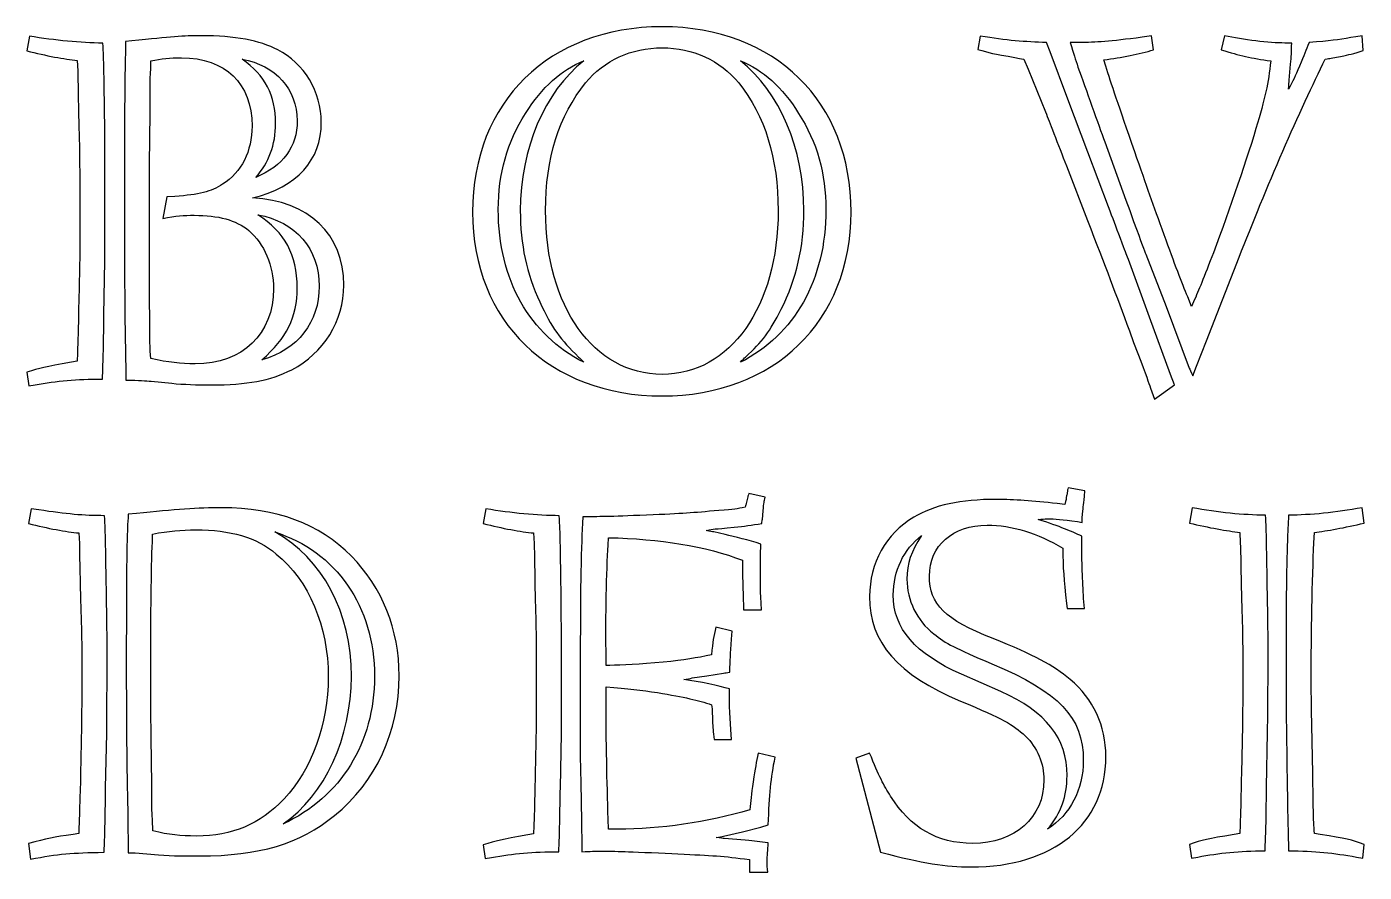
# Model space of a CAD drawing. Extents: x 2 to 170, y 576 to 776.
# Drawn here: x 145.18 to 154.83, y 580.58 to 586.68 of the extents above; entities that cross this region are included whole.
import ezdxf

# ---------------------------------------------------------------- set-up
doc = ezdxf.new("R2010")
doc.units = 0
doc.layers.get('0').update_dxf_attribs({"linetype": 'CONTINUOUS'})

msp = doc.modelspace()

# ---------------------------------------------------------------- linework, layer by layer
at = {"color": 7}
for points in [[(145.196524, 586.607191), (145.177582, 586.501114)], [(145.935273, 586.573095), (145.889811, 586.569307), (145.889811, 586.51248)], [(152.057413, 586.607191), (152.03847, 586.51248)], [(152.981796, 585.375943), (152.834046, 585.769943), (152.690085, 586.152577), (152.561277, 586.493537), (152.534758, 586.56173)], [(153.307603, 586.508691), (153.292449, 586.61098), (153.224257, 586.599614)], [(153.819044, 586.61098), (153.796313, 586.508691)], [(154.482023, 586.565518), (154.428985, 586.56173)], [(154.777523, 586.489749), (154.819196, 586.504903), (154.811619, 586.61098), (154.766157, 586.603403)], [(145.541274, 586.432922), (145.545062, 586.357153)], [(146.071657, 586.36473), (146.071657, 586.429134)], [(152.371854, 586.440499), (152.402162, 586.368518), (152.527181, 586.061654)], [(152.962853, 586.391249), (152.947699, 586.436711)], [(154.285024, 586.288961), (154.296389, 586.406403)], [(146.06408, 585.686597), (146.067869, 586.050288)], [(152.955276, 585.845712), (153.106815, 585.425193), (153.137122, 585.349424), (153.163641, 585.269867)], [(145.882234, 585.743424), (145.882234, 585.349424), (145.882234, 584.981944), (145.886023, 584.587945), (145.8936, 584.186369), (145.8936, 584.125754)], [(152.678719, 585.671443), (152.830257, 585.277444)], [(146.06408, 585.012252), (146.06408, 585.345636), (146.06408, 585.463078)], [(146.245926, 585.451713), (146.189099, 585.447924), (146.158792, 585.292597)], [(145.560216, 585.038771), (145.552639, 584.694022)], [(145.734485, 584.595522), (145.742062, 584.985733)], [(153.31518, 583.989369), (153.459141, 584.091657), (153.428833, 584.167427), (153.277295, 584.580368), (153.125757, 584.997098)], [(153.250776, 585.034983), (153.398526, 584.656137), (153.565218, 584.212888)], [(153.591737, 584.156061), (153.618256, 584.228042), (153.690236, 584.409888), (153.766006, 584.606887), (153.925121, 585.012252)], [(153.580371, 584.656137), (153.553852, 584.728118)], [(153.133334, 584.481868), (153.163641, 584.398522), (153.193949, 584.318965)], [(146.071657, 584.28108), (146.067869, 584.334119)], [(145.541274, 584.262138), (145.499601, 584.254561)], [(145.177582, 584.18258), (145.192736, 584.084081), (145.238197, 584.091657)], [(146.075446, 584.118177), (146.223195, 584.103023)], [(153.284872, 584.068927), (153.31518, 583.989369)], [(152.808286, 583.288506), (152.812075, 583.32639), (152.690844, 583.349121)], [(150.379887, 583.284717), (150.368522, 583.235467)], [(150.504906, 583.280929), (150.387464, 583.307448)], [(152.687056, 583.333967), (152.683267, 583.303659)], [(145.265474, 583.190006), (145.208647, 583.197583), (145.189705, 583.091506)], [(145.970127, 583.163487), (145.909511, 583.159698)], [(148.489449, 583.197583), (148.470506, 583.091506)], [(150.485964, 583.121814), (150.489752, 583.182429)], [(152.668113, 583.22789), (152.611286, 583.235467)], [(153.58492, 583.20516), (153.565977, 583.095294)], [(154.827533, 583.095294), (154.812379, 583.20516)], [(152.759036, 583.10666), (152.793132, 583.099083), (152.793132, 583.133179)], [(145.553397, 583.023314), (145.557185, 582.947545)], [(146.08378, 582.95891), (146.08378, 583.015737)], [(148.834198, 583.023314), (148.837986, 582.947545)], [(149.372158, 582.936179), (149.375947, 582.989218)], [(150.216984, 583.011948), (150.133638, 583.030891)], [(152.789344, 582.943756), (152.789344, 583.000583)], [(153.929669, 583.027102), (153.933457, 582.951333)], [(154.463841, 582.951333), (154.467629, 583.027102)], [(145.898146, 582.712661), (145.898146, 582.337604)], [(152.679479, 582.515661), (152.683267, 582.477776), (152.808286, 582.477776), (152.804498, 582.527026)], [(150.34958, 582.4702), (150.478387, 582.4702)], [(150.262445, 582.258046), (150.266234, 582.314873), (150.148791, 582.345181)], [(149.357005, 582.068623), (149.357005, 582.178489)], [(149.17137, 582.049681), (149.17137, 581.553394)], [(149.978311, 581.9777), (150.084388, 581.992854), (150.205618, 582.011797)], [(152.205922, 581.879201), (151.921788, 582.00422)], [(149.357005, 581.837528), (149.357005, 581.913297)], [(150.247291, 581.85647), (150.247291, 581.898143)], [(150.118484, 581.784489), (150.122272, 581.754182), (150.126061, 581.667047)], [(145.572339, 581.629163), (145.564762, 581.284413)], [(148.85314, 581.629163), (148.845563, 581.284413)], [(153.948611, 581.63674), (153.941034, 581.288202)], [(154.456264, 581.288202), (154.448687, 581.63674)], [(145.746608, 581.185914), (145.754185, 581.576124)], [(145.898146, 581.579913), (145.901934, 581.189702)], [(146.079992, 581.212433), (146.076203, 581.545817)], [(149.027409, 581.185914), (149.034986, 581.576124)], [(150.137426, 581.534451), (150.262445, 581.534451)], [(154.12288, 581.189702), (154.130457, 581.583701)], [(154.266841, 581.583701), (154.27063, 581.189702)], [(150.576887, 581.405644), (150.455656, 581.435952)], [(151.258808, 581.435952), (151.160309, 581.398067), (151.338366, 580.719934)], [(149.175159, 581.22001), (149.178947, 580.943452)], [(149.375947, 580.886626), (149.372158, 580.958606)], [(145.553397, 580.856318), (145.511724, 580.848741)], [(148.834198, 580.85253), (148.792525, 580.844953)], [(150.205618, 580.837376), (150.342003, 580.867683), (150.474599, 580.901779), (150.527637, 580.916933)], [(153.929669, 580.856318), (153.887996, 580.848741)], [(154.509302, 580.848741), (154.467629, 580.856318)], [(145.189705, 580.784337), (145.204859, 580.670684)], [(145.909511, 580.788126), (145.909511, 580.716145)], [(148.470506, 580.772972), (148.48566, 580.674472), (148.531122, 580.682049)], [(150.360945, 580.807068), (150.209407, 580.818433)], [(153.565977, 580.776761), (153.581131, 580.678261), (153.626593, 580.685838)], [(154.770706, 580.685838), (154.816167, 580.678261), (154.827533, 580.776761)], [(145.958761, 580.716145), (146.129242, 580.700991)]]:
    msp.add_lwpolyline(points, dxfattribs=at)
for points in [[(149.761611, 586.675383), (148.947094, 586.675383), (148.393979, 586.133634), (148.393979, 585.338059)], [(151.125455, 585.338059), (151.125455, 586.133634), (150.576127, 586.675383), (149.761611, 586.675383)], [(145.726908, 586.557941), (145.564004, 586.557941), (145.385947, 586.576883), (145.196524, 586.607191)], [(145.738273, 586.11848), (145.734485, 586.323057), (145.734485, 586.425345), (145.726908, 586.557941)], [(146.439137, 586.61098), (146.302753, 586.61098), (146.223195, 586.603403), (145.935273, 586.573095)], [(146.988463, 586.508691), (146.859656, 586.576883), (146.67781, 586.61098), (146.439137, 586.61098)], [(152.534758, 586.56173), (152.383222, 586.565518), (152.243047, 586.576883), (152.057413, 586.607191)], [(152.705238, 586.56173), (152.731758, 586.478384), (152.743123, 586.444288), (152.762065, 586.383672)], [(152.765854, 586.56173), (152.7507, 586.56173), (152.731758, 586.56173), (152.705238, 586.56173)], [(153.224257, 586.599614), (152.985586, 586.569307), (152.89845, 586.56173), (152.765854, 586.56173)], [(154.254716, 586.557941), (154.144853, 586.557941), (153.95164, 586.580672), (153.819044, 586.61098)], [(154.303966, 586.557941), (154.281235, 586.557941), (154.266082, 586.557941), (154.254716, 586.557941)], [(154.296389, 586.406403), (154.300178, 586.459441), (154.303966, 586.493537), (154.303966, 586.557941)], [(154.428985, 586.56173), (154.406254, 586.501114), (154.394889, 586.474595), (154.360793, 586.391249)], [(154.766157, 586.603403), (154.663871, 586.58446), (154.614619, 586.576883), (154.482023, 586.565518)], [(145.177582, 586.501114), (145.317755, 586.467018), (145.450351, 586.440499), (145.541274, 586.432922)], [(145.889811, 586.51248), (145.886023, 586.341999), (145.882234, 586.107115), (145.882234, 585.743424)], [(146.071657, 586.429134), (146.151215, 586.444288), (146.208041, 586.451864), (146.295176, 586.451864)], [(146.295176, 586.451864), (146.609618, 586.451864), (146.802829, 586.26623), (146.802829, 585.959365)], [(146.973309, 585.978308), (146.973309, 586.179096), (146.89754, 586.326845), (146.730848, 586.440499)], [(146.730848, 586.440499), (146.973309, 586.398826), (147.128636, 586.224557), (147.128636, 585.99725)], [(147.302905, 585.985885), (147.302905, 586.205615), (147.177886, 586.41398), (146.988463, 586.508691)], [(149.197132, 586.429134), (148.912998, 586.205615), (148.738729, 585.796462), (148.738729, 585.349424)], [(148.776613, 586.050288), (148.894055, 586.239711), (149.034228, 586.36473), (149.197132, 586.429134)], [(149.208497, 586.270019), (149.344881, 586.432922), (149.538093, 586.523845), (149.761611, 586.523845)], [(149.761611, 586.523845), (149.98513, 586.523845), (150.178341, 586.432922), (150.314726, 586.270019)], [(150.326091, 586.429134), (150.488995, 586.36473), (150.629167, 586.239711), (150.74661, 586.050288)], [(150.784494, 585.349424), (150.784494, 585.796462), (150.610225, 586.205615), (150.326091, 586.429134)], [(152.03847, 586.51248), (152.129393, 586.485961), (152.136972, 586.482172), (152.318816, 586.451864)], [(152.318816, 586.451864), (152.330181, 586.448076), (152.349124, 586.444288), (152.371854, 586.440499)], [(152.947699, 586.436711), (153.076507, 586.451864), (153.205316, 586.478384), (153.307603, 586.508691)], [(153.796313, 586.508691), (153.928909, 586.467018), (154.012257, 586.448076), (154.152428, 586.429134)], [(153.925121, 585.012252), (154.114543, 585.500962), (154.368372, 586.088173), (154.546427, 586.440499)], [(154.152428, 586.429134), (154.137274, 586.26623), (154.110755, 586.160153), (154.046351, 585.940423)], [(154.546427, 586.440499), (154.565369, 586.444288), (154.576735, 586.448076), (154.5881, 586.448076)], [(154.5881, 586.448076), (154.705542, 586.470807), (154.701756, 586.470807), (154.777523, 586.489749)], [(145.545062, 586.357153), (145.54885, 586.285172), (145.54885, 586.145), (145.552639, 585.982096)], [(146.067869, 586.175307), (146.067869, 586.277596), (146.067869, 586.319269), (146.071657, 586.36473)], [(152.762065, 586.383672), (152.818892, 586.228346), (152.909817, 585.966942), (152.955276, 585.845712)], [(153.171218, 585.773731), (153.057567, 586.103327), (153.000738, 586.270019), (152.962853, 586.391249)], [(154.360793, 586.391249), (154.326699, 586.311692), (154.315331, 586.288961), (154.281235, 586.224557)], [(148.920575, 585.349424), (148.920575, 585.724481), (149.019074, 586.035134), (149.208497, 586.270019)], [(150.314726, 586.270019), (150.504148, 586.035134), (150.59886, 585.724481), (150.59886, 585.349424)], [(154.281235, 586.224557), (154.285024, 586.258653), (154.285024, 586.277596), (154.285024, 586.288961)], [(146.067869, 586.050288), (146.067869, 586.091961), (146.067869, 586.137423), (146.067869, 586.175307)], [(145.742062, 585.538847), (145.742062, 585.72827), (145.742062, 585.872231), (145.738273, 586.11848)], [(148.579614, 585.357001), (148.579614, 585.614616), (148.644017, 585.845712), (148.776613, 586.050288)], [(150.74661, 586.050288), (150.879205, 585.845712), (150.943609, 585.614616), (150.943609, 585.357001)], [(152.527181, 586.061654), (152.546123, 586.012404), (152.557491, 585.982096), (152.587796, 585.906327)], [(145.552639, 585.982096), (145.560216, 585.766154), (145.560216, 585.576732), (145.560216, 585.379732)], [(146.802829, 585.959365), (146.802829, 585.77752), (146.72706, 585.625981), (146.590675, 585.538847)], [(146.806617, 585.440347), (147.128636, 585.519905), (147.302905, 585.713116), (147.302905, 585.985885)], [(147.128636, 585.99725), (147.128636, 585.807827), (147.026348, 585.671443), (146.829348, 585.588097)], [(146.829348, 585.588097), (146.924059, 585.694174), (146.973309, 585.822981), (146.973309, 585.978308)], [(152.587796, 585.906327), (152.618104, 585.826769), (152.648413, 585.751), (152.678719, 585.671443)], [(154.046351, 585.940423), (153.963007, 585.667654), (153.834198, 585.296386), (153.716756, 584.985733)], [(153.383372, 585.175155), (153.303816, 585.394886), (153.262141, 585.516116), (153.171218, 585.773731)], [(146.06408, 585.463078), (146.06408, 585.550212), (146.06408, 585.625981), (146.06408, 585.686597)], [(145.742062, 584.985733), (145.742062, 585.106963), (145.742062, 585.33427), (145.742062, 585.538847)], [(146.590675, 585.538847), (146.507329, 585.485809), (146.420195, 585.463078), (146.245926, 585.451713)], [(145.560216, 585.379732), (145.560216, 585.243348), (145.560216, 585.129694), (145.560216, 585.038771)], [(147.465808, 584.811464), (147.465808, 585.178944), (147.208193, 585.421405), (146.806617, 585.440347)], [(153.06893, 585.148636), (153.034836, 585.235771), (153.015892, 585.288809), (152.981796, 585.375943)], [(146.158792, 585.292597), (146.253503, 585.31154), (146.31033, 585.315328), (146.386099, 585.315328)], [(146.386099, 585.315328), (146.560368, 585.315328), (146.685387, 585.281232), (146.780098, 585.205463)], [(147.128636, 584.792522), (147.128636, 585.031194), (147.041501, 585.190309), (146.844502, 585.319117)], [(146.844502, 585.319117), (147.11727, 585.269867), (147.287751, 585.072867), (147.287751, 584.803887)], [(148.393979, 585.338059), (148.393979, 584.55006), (148.950882, 584.0121), (149.761611, 584.0121)], [(149.197132, 584.254561), (148.806921, 584.451561), (148.579614, 584.849348), (148.579614, 585.357001)], [(148.738729, 585.349424), (148.738729, 585.106963), (148.78419, 584.891021), (148.878902, 584.690233)], [(149.761611, 584.167427), (149.269112, 584.167427), (148.920575, 584.656137), (148.920575, 585.349424)], [(150.59886, 585.349424), (150.59886, 584.656137), (150.25411, 584.167427), (149.761611, 584.167427)], [(149.761611, 584.0121), (150.56855, 584.0121), (151.125455, 584.55006), (151.125455, 585.338059)], [(150.943609, 585.357001), (150.943609, 584.849348), (150.716302, 584.451561), (150.326091, 584.254561)], [(150.621591, 584.637195), (150.731456, 584.856925), (150.784494, 585.088021), (150.784494, 585.349424)], [(152.830257, 585.277444), (152.962853, 584.94406), (153.034836, 584.743272), (153.133334, 584.481868)], [(153.163641, 585.269867), (153.220468, 585.11454), (153.243199, 585.057713), (153.250776, 585.034983)], [(146.780098, 585.205463), (146.889963, 585.110752), (146.958155, 584.951637), (146.958155, 584.784945)], [(153.553852, 584.728118), (153.512181, 584.822829), (153.459141, 584.96679), (153.383372, 585.175155)], [(153.125757, 584.997098), (153.106815, 585.042559), (153.106815, 585.046348), (153.06893, 585.148636)], [(146.067869, 584.334119), (146.06408, 584.512176), (146.06408, 584.675079), (146.06408, 585.012252)], [(153.716756, 584.985733), (153.648565, 584.811464), (153.625833, 584.754637), (153.580371, 584.656137)], [(147.287751, 584.803887), (147.287751, 584.546272), (147.132424, 584.341695), (146.874809, 584.273503)], [(146.874809, 584.273503), (147.052867, 584.42883), (147.128636, 584.57658), (147.128636, 584.792522)], [(147.090751, 584.201523), (147.318059, 584.318965), (147.465808, 584.553849), (147.465808, 584.811464)], [(145.552639, 584.694022), (145.54885, 584.455349), (145.545062, 584.368215), (145.541274, 584.262138)], [(146.958155, 584.784945), (146.958155, 584.459138), (146.734637, 584.243196), (146.393676, 584.243196)], [(145.730696, 584.349272), (145.730696, 584.42883), (145.734485, 584.512176), (145.734485, 584.595522)], [(148.878902, 584.690233), (148.962248, 584.508387), (149.03044, 584.413676), (149.159247, 584.292446)], [(150.363976, 584.292446), (150.485206, 584.402311), (150.538245, 584.47808), (150.621591, 584.637195)], [(145.723119, 584.13333), (145.726908, 584.2091), (145.726908, 584.201523), (145.730696, 584.349272)], [(153.193949, 584.318965), (153.254564, 584.156061), (153.273507, 584.106811), (153.284872, 584.068927)], [(145.499601, 584.254561), (145.302603, 584.220465), (145.276082, 584.212888), (145.177582, 584.18258)], [(146.393676, 584.243196), (146.287599, 584.243196), (146.200465, 584.254561), (146.071657, 584.28108)], [(149.159247, 584.292446), (149.166824, 584.284869), (149.181978, 584.273503), (149.197132, 584.254561)], [(150.326091, 584.254561), (150.341245, 584.273503), (150.356399, 584.284869), (150.363976, 584.292446)], [(153.565218, 584.212888), (153.569006, 584.205311), (153.576583, 584.186369), (153.591737, 584.156061)], [(145.238197, 584.091657), (145.397312, 584.121965), (145.533698, 584.13333), (145.723119, 584.13333)], [(145.8936, 584.125754), (145.988311, 584.125754), (146.037561, 584.121965), (146.075446, 584.118177)], [(146.507329, 584.091657), (146.768733, 584.091657), (146.931636, 584.121965), (147.090751, 584.201523)], [(146.223195, 584.103023), (146.31033, 584.095446), (146.405041, 584.091657), (146.507329, 584.091657)], [(152.690844, 583.349121), (152.690844, 583.341544), (152.687056, 583.337756), (152.687056, 583.333967)], [(150.387464, 583.307448), (150.383676, 583.296083), (150.379887, 583.288506), (150.379887, 583.284717)], [(150.489752, 583.182429), (150.497329, 583.246833), (150.497329, 583.246833), (150.504906, 583.280929)], [(152.175614, 583.265775), (151.914211, 583.265775), (151.721, 583.224102), (151.577038, 583.136967)], [(152.611286, 583.235467), (152.433229, 583.25441), (152.304422, 583.265775), (152.175614, 583.265775)], [(152.67569, 583.265775), (152.671902, 583.258198), (152.671902, 583.243044), (152.668113, 583.22789)], [(152.683267, 583.303659), (152.679479, 583.299871), (152.679479, 583.284717), (152.67569, 583.265775)], [(152.793132, 583.133179), (152.800709, 583.212737), (152.800709, 583.212737), (152.808286, 583.288506)], [(145.739031, 583.148333), (145.587493, 583.148333), (145.462473, 583.159698), (145.265474, 583.190006)], [(145.750396, 582.708872), (145.746608, 582.913448), (145.746608, 583.015737), (145.739031, 583.148333)], [(145.909511, 583.159698), (145.901934, 583.015737), (145.898146, 582.928602), (145.898146, 582.712661)], [(146.583856, 583.20516), (146.417164, 583.20516), (146.242895, 583.193794), (145.970127, 583.163487)], [(147.519604, 582.856622), (147.288509, 583.091506), (146.977855, 583.20516), (146.583856, 583.20516)], [(149.019832, 583.148333), (148.856929, 583.148333), (148.678871, 583.167275), (148.489449, 583.197583)], [(149.031197, 582.708872), (149.027409, 582.913448), (149.027409, 583.015737), (149.019832, 583.148333)], [(149.648716, 583.152121), (149.375947, 583.140756), (149.300178, 583.140756), (149.190313, 583.140756)], [(150.171522, 583.186217), (149.974523, 583.167275), (149.921484, 583.163487), (149.648716, 583.152121)], [(150.360945, 583.208948), (150.30033, 583.197583), (150.285176, 583.193794), (150.171522, 583.186217)], [(150.368522, 583.235467), (150.368522, 583.231679), (150.364733, 583.224102), (150.360945, 583.208948)], [(154.115303, 583.152121), (153.9524, 583.152121), (153.774342, 583.171064), (153.58492, 583.20516)], [(154.126668, 582.716449), (154.12288, 582.917237), (154.12288, 583.023314), (154.115303, 583.152121)], [(154.281995, 583.152121), (154.274418, 583.023314), (154.27063, 582.917237), (154.266841, 582.716449)], [(154.812379, 583.20516), (154.619168, 583.171064), (154.44111, 583.152121), (154.281995, 583.152121)], [(145.189705, 583.091506), (145.329878, 583.05741), (145.462474, 583.030891), (145.553397, 583.023314)], [(148.470506, 583.091506), (148.610679, 583.05741), (148.743275, 583.030891), (148.834198, 583.023314)], [(149.190313, 583.140756), (149.182736, 583.015737), (149.178947, 582.928602), (149.175159, 582.73918)], [(150.080599, 583.042256), (150.141214, 583.053621), (150.126061, 583.049833), (150.281387, 583.064987)], [(150.281387, 583.064987), (150.357156, 583.072564), (150.402618, 583.080141), (150.482175, 583.091506)], [(150.482175, 583.091506), (150.482175, 583.10666), (150.482175, 583.118025), (150.485964, 583.121814)], [(151.577038, 583.136967), (151.376251, 583.015737), (151.258808, 582.807372), (151.258808, 582.564911)], [(151.690692, 582.712661), (151.690692, 582.932391), (151.857384, 583.080141), (152.107422, 583.080141)], [(152.107422, 583.080141), (152.281691, 583.080141), (152.471114, 583.023314), (152.652959, 582.913449)], [(152.474902, 583.121814), (152.501421, 583.121814), (152.524152, 583.125602), (152.535517, 583.125602)], [(152.789344, 583.000583), (152.717363, 583.034679), (152.634017, 583.068775), (152.474902, 583.121814)], [(152.535517, 583.125602), (152.60371, 583.125602), (152.641594, 583.121814), (152.759036, 583.10666)], [(153.565977, 583.095294), (153.70615, 583.061198), (153.838746, 583.038468), (153.929669, 583.027102)], [(154.467629, 583.027102), (154.558552, 583.038468), (154.68736, 583.061198), (154.827533, 583.095294)], [(146.072415, 582.148181), (146.072415, 582.39443), (146.076203, 582.769488), (146.08378, 582.95891)], [(146.08378, 583.015737), (146.205011, 583.038468), (146.288357, 583.046045), (146.398222, 583.046045)], [(146.398222, 583.046045), (146.64826, 583.046045), (146.833894, 582.993006), (146.977855, 582.871776)], [(147.519604, 581.989066), (147.519604, 582.451257), (147.311239, 582.841468), (146.96649, 583.030891)], [(146.96649, 583.030891), (147.409739, 582.890718), (147.686296, 582.49293), (147.686296, 581.989066)], [(149.375947, 582.989218), (149.739638, 582.981641), (150.080599, 582.928602), (150.342003, 582.826314)], [(150.133638, 583.030891), (150.126061, 583.030891), (150.107118, 583.034679), (150.080599, 583.042256)], [(150.474599, 582.943756), (150.387464, 582.970275), (150.285176, 582.996795), (150.216984, 583.011948)], [(151.429289, 582.576276), (151.429289, 582.750545), (151.505058, 582.905872), (151.633865, 583.004372)], [(151.633865, 583.004372), (151.558096, 582.890718), (151.527789, 582.803583), (151.527789, 582.68993)], [(145.557185, 582.947545), (145.557185, 582.875564), (145.560973, 582.735391), (145.564762, 582.572488)], [(146.977855, 582.871776), (147.212739, 582.682353), (147.352912, 582.348969), (147.352912, 581.985277)], [(148.837986, 582.947545), (148.841775, 582.875564), (148.841775, 582.735391), (148.845563, 582.572488)], [(149.357005, 582.178489), (149.353216, 582.402007), (149.360793, 582.754334), (149.372158, 582.936179)], [(150.47081, 582.758122), (150.47081, 582.826314), (150.47081, 582.864199), (150.474599, 582.943756)], [(152.652959, 582.913449), (152.652959, 582.765699), (152.660536, 582.693718), (152.679479, 582.515661)], [(152.804498, 582.527026), (152.796921, 582.655834), (152.789344, 582.784641), (152.789344, 582.943756)], [(153.933457, 582.951333), (153.937246, 582.879353), (153.937246, 582.73918), (153.941034, 582.576276)], [(154.444899, 581.970124), (154.444899, 582.280776), (154.452476, 582.697507), (154.463841, 582.951333)], [(147.864354, 581.992854), (147.864354, 582.326238), (147.743123, 582.629315), (147.519604, 582.856622)], [(150.342003, 582.826314), (150.342003, 582.807372), (150.342003, 582.792218), (150.342003, 582.780853)], [(150.342003, 582.780853), (150.342003, 582.68993), (150.345791, 582.561122), (150.34958, 582.4702)], [(145.757973, 582.129239), (145.757973, 582.318661), (145.754185, 582.462623), (145.750396, 582.708872)], [(149.034986, 582.129239), (149.034986, 582.318661), (149.034986, 582.462623), (149.031197, 582.708872)], [(149.175159, 582.73918), (149.17137, 582.455046), (149.17137, 582.212584), (149.17137, 582.049681)], [(150.478387, 582.4702), (150.47081, 582.602795), (150.47081, 582.674776), (150.47081, 582.758122)], [(151.527789, 582.68993), (151.527789, 582.538392), (151.599769, 582.390642), (151.721, 582.295931)], [(152.149095, 582.261835), (151.800558, 582.398219), (151.690692, 582.508084), (151.690692, 582.712661)], [(154.134245, 582.133027), (154.134245, 582.326238), (154.130457, 582.466411), (154.126668, 582.716449)], [(154.266841, 582.716449), (154.263053, 582.4702), (154.263053, 582.326238), (154.263053, 582.140604)], [(145.564762, 582.572488), (145.572339, 582.356546), (145.576127, 582.167123), (145.576127, 581.970124)], [(148.845563, 582.572488), (148.85314, 582.356546), (148.85314, 582.167123), (148.85314, 581.970124)], [(151.921788, 582.00422), (151.588404, 582.151969), (151.429289, 582.333815), (151.429289, 582.576276)], [(153.941034, 582.576276), (153.948611, 582.360335), (153.9524, 582.1747), (153.9524, 581.9777)], [(151.258808, 582.564911), (151.258808, 582.231527), (151.459597, 582.000431), (151.914211, 581.811008)], [(145.898146, 582.337604), (145.894357, 582.254258), (145.894357, 582.170912), (145.894357, 582.095143)], [(150.148791, 582.345181), (150.133638, 582.276988), (150.126061, 582.242892), (150.118484, 582.144392)], [(151.721, 582.295931), (151.811923, 582.22395), (151.872538, 582.193642), (152.141518, 582.079989)], [(150.25108, 582.019373), (150.25108, 582.114085), (150.254868, 582.140604), (150.262445, 582.258046)], [(152.705998, 581.966335), (152.577191, 582.072412), (152.452171, 582.140604), (152.149095, 582.261835)], [(145.754185, 581.576124), (145.754185, 581.693566), (145.757973, 581.928451), (145.757973, 582.129239)], [(145.894357, 582.095143), (145.894357, 581.947393), (145.898146, 581.837527), (145.898146, 581.579913)], [(146.076203, 581.545817), (146.072415, 581.678412), (146.072415, 581.928451), (146.072415, 582.148181)], [(149.034986, 581.576124), (149.034986, 581.697355), (149.034986, 581.924662), (149.034986, 582.129239)], [(149.769946, 582.091354), (149.599466, 582.0762), (149.470658, 582.068623), (149.383524, 582.068623)], [(150.118484, 582.144392), (150.008619, 582.121662), (149.925272, 582.106508), (149.769946, 582.091354)], [(154.130457, 581.583701), (154.130457, 581.701143), (154.134245, 581.932239), (154.134245, 582.133027)], [(154.263053, 582.140604), (154.263053, 581.928451), (154.263053, 581.701143), (154.266841, 581.583701)], [(147.027105, 580.92451), (147.330181, 581.132875), (147.519604, 581.545817), (147.519604, 581.989066)], [(147.686296, 581.989066), (147.686296, 581.507933), (147.443835, 581.117721), (147.027105, 580.92451)], [(147.398374, 580.985125), (147.697661, 581.227586), (147.864354, 581.591279), (147.864354, 581.992854)], [(149.383524, 582.068623), (149.372158, 582.068623), (149.36837, 582.068623), (149.357005, 582.068623)], [(150.205618, 582.011797), (150.216984, 582.015585), (150.228349, 582.015585), (150.25108, 582.019373)], [(152.141518, 582.079989), (152.62644, 581.875412), (152.800709, 581.693566), (152.800709, 581.382913)], [(145.576127, 581.970124), (145.576127, 581.833739), (145.572339, 581.720085), (145.572339, 581.629163)], [(147.352912, 581.985277), (147.352912, 581.644317), (147.23547, 581.318509), (147.034682, 581.106356)], [(148.85314, 581.970124), (148.85314, 581.833739), (148.85314, 581.720085), (148.85314, 581.629163)], [(149.357005, 581.913297), (149.516119, 581.901931), (149.610831, 581.890566), (149.728273, 581.871624)], [(149.917696, 581.966335), (149.944215, 581.970124), (149.963157, 581.973912), (149.978311, 581.9777)], [(150.247291, 581.898143), (150.175311, 581.920874), (150.031349, 581.951181), (149.917696, 581.966335)], [(152.963613, 581.409432), (152.963613, 581.632951), (152.87269, 581.826162), (152.705998, 581.966335)], [(153.9524, 581.9777), (153.9524, 581.841316), (153.948611, 581.727662), (153.948611, 581.63674)], [(154.448687, 581.63674), (154.448687, 581.723874), (154.444899, 581.841316), (154.444899, 581.970124)], [(149.372158, 580.958606), (149.364581, 581.238952), (149.357005, 581.504144), (149.357005, 581.837528)], [(149.728273, 581.871624), (149.929061, 581.837528), (150.019984, 581.818585), (150.118484, 581.784489)], [(150.262445, 581.534451), (150.254868, 581.621586), (150.247291, 581.746605), (150.247291, 581.85647)], [(151.914211, 581.811008), (152.228652, 581.678413), (152.28548, 581.648105), (152.383979, 581.557182)], [(152.683267, 581.273048), (152.683267, 581.542028), (152.531729, 581.73524), (152.205922, 581.879201)], [(150.126061, 581.667047), (150.126061, 581.621586), (150.129849, 581.58749), (150.137426, 581.534451)], [(149.17137, 581.553394), (149.17137, 581.511721), (149.17137, 581.466259), (149.17137, 581.420798)], [(152.383979, 581.557182), (152.467325, 581.477625), (152.516575, 581.360182), (152.516575, 581.24274)], [(149.17137, 581.420798), (149.17137, 581.307144), (149.175159, 581.269259), (149.175159, 581.22001)], [(150.455656, 581.435952), (150.440502, 581.367759), (150.432926, 581.329875), (150.417772, 581.227587)], [(151.410346, 581.125298), (151.361097, 581.201067), (151.327, 581.26926), (151.258808, 581.435952)], [(150.527637, 580.916933), (150.535214, 581.140452), (150.546579, 581.254106), (150.576887, 581.405644)], [(151.98998, 580.613857), (152.584767, 580.613857), (152.963613, 580.924511), (152.963613, 581.409432)], [(152.800709, 581.382913), (152.800709, 581.17076), (152.705998, 580.992702), (152.543094, 580.886626)], [(145.564762, 581.284413), (145.564762, 581.235164), (145.564762, 581.182125), (145.560973, 581.132875)], [(148.845563, 581.284413), (148.841775, 581.045741), (148.837986, 580.958606), (148.834198, 580.85253)], [(150.417772, 581.227587), (150.406406, 581.132875), (150.398829, 581.091202), (150.395041, 581.026798)], [(152.516575, 581.24274), (152.516575, 580.969972), (152.30821, 580.784337), (152.001345, 580.784337)], [(152.543094, 580.886626), (152.641594, 581.007856), (152.683267, 581.12151), (152.683267, 581.273048)], [(153.941034, 581.288202), (153.937246, 581.049529), (153.933457, 580.962395), (153.929669, 580.856318)], [(154.467629, 580.856318), (154.460052, 580.962395), (154.460052, 581.049529), (154.456264, 581.288202)], [(145.560973, 581.132875), (145.557185, 580.996491), (145.557185, 580.954818), (145.553397, 580.905568)], [(145.742819, 580.939664), (145.742819, 581.015433), (145.746608, 581.102568), (145.746608, 581.185914)], [(145.901934, 581.189702), (145.905723, 581.144241), (145.905723, 581.064683), (145.905723, 581.030587)], [(146.079992, 581.057106), (146.079992, 581.102568), (146.079992, 581.163183), (146.079992, 581.212433)], [(149.023621, 580.939664), (149.023621, 581.019221), (149.027409, 581.102568), (149.027409, 581.185914)], [(152.001345, 580.784337), (151.747519, 580.784337), (151.550519, 580.897991), (151.410346, 581.125298)], [(154.119092, 580.943452), (154.119092, 581.026798), (154.12288, 581.106356), (154.12288, 581.189702)], [(154.27063, 581.189702), (154.274418, 581.129087), (154.274418, 581.087414), (154.274418, 581.026798)], [(145.905723, 581.030587), (145.905723, 580.879049), (145.909511, 580.818433), (145.909511, 580.788126)], [(146.087569, 580.87526), (146.08378, 580.958606), (146.08378, 580.962395), (146.079992, 581.057106)], [(147.034682, 581.106356), (146.856625, 580.920722), (146.663413, 580.837376), (146.40201, 580.837376)], [(150.395041, 581.026798), (150.088176, 580.935876), (149.743426, 580.886626), (149.444139, 580.886626)], [(154.274418, 581.026798), (154.278207, 580.856318), (154.278207, 580.810857), (154.281995, 580.776761)], [(145.735242, 580.719934), (145.739031, 580.80328), (145.739031, 580.799491), (145.742819, 580.939664)], [(146.424741, 580.693415), (146.852836, 580.693415), (147.148336, 580.780549), (147.398374, 580.985125)], [(149.016044, 580.723722), (149.019832, 580.799491), (149.019832, 580.791914), (149.023621, 580.939664)], [(149.178947, 580.943452), (149.182736, 580.818434), (149.182736, 580.795703), (149.182736, 580.723722)], [(154.111515, 580.731299), (154.115303, 580.807068), (154.115303, 580.795703), (154.119092, 580.943452)], [(145.511724, 580.848741), (145.371551, 580.829799), (145.322301, 580.818433), (145.189705, 580.784337)], [(145.553397, 580.905568), (145.553397, 580.894203), (145.553397, 580.879049), (145.553397, 580.856318)], [(146.40201, 580.837376), (146.284568, 580.837376), (146.205011, 580.844953), (146.087569, 580.87526)], [(148.792525, 580.844953), (148.595525, 580.810857), (148.569006, 580.80328), (148.470506, 580.772972)], [(149.444139, 580.886626), (149.425197, 580.886626), (149.406254, 580.886626), (149.375947, 580.886626)], [(150.15258, 580.82601), (150.175311, 580.829799), (150.194253, 580.833587), (150.205618, 580.837376)], [(153.887996, 580.848741), (153.690996, 580.814645), (153.664477, 580.810857), (153.565977, 580.776761)], [(154.827533, 580.776761), (154.732821, 580.810857), (154.698725, 580.818434), (154.509302, 580.848741)], [(150.209407, 580.818433), (150.20183, 580.818433), (150.182888, 580.822222), (150.15258, 580.82601)], [(150.527637, 580.788126), (150.467022, 580.795703), (150.432925, 580.799491), (150.360945, 580.807068)], [(150.52006, 580.651742), (150.52006, 580.697203), (150.523848, 580.731299), (150.527637, 580.788126)], [(154.281995, 580.776761), (154.281995, 580.765395), (154.281995, 580.75403), (154.281995, 580.731299)], [(145.204859, 580.670684), (145.405647, 580.708568), (145.504147, 580.716145), (145.735242, 580.719934)], [(145.909511, 580.716145), (145.93603, 580.716145), (145.954973, 580.716145), (145.958761, 580.716145)], [(146.129242, 580.700991), (146.23153, 580.693415), (146.333818, 580.693415), (146.424741, 580.693415)], [(148.531122, 580.682049), (148.690236, 580.712357), (148.826621, 580.723722), (149.016044, 580.723722)], [(149.182736, 580.723722), (149.247139, 580.727511), (149.277447, 580.727511), (149.322908, 580.727511)], [(149.322908, 580.727511), (149.387312, 580.727511), (149.451716, 580.727511), (149.519908, 580.723722)], [(149.519908, 580.723722), (149.595677, 580.719934), (149.766158, 580.716145), (149.876023, 580.708568)], [(149.876023, 580.708568), (150.122272, 580.697203), (150.20183, 580.693414), (150.391253, 580.666895)], [(150.391253, 580.666895), (150.391253, 580.65553), (150.391253, 580.644165), (150.391253, 580.640376)], [(150.391253, 580.640376), (150.391253, 580.636588), (150.391253, 580.625222), (150.391253, 580.60628)], [(150.523848, 580.575972), (150.52006, 580.610068), (150.52006, 580.625222), (150.52006, 580.651742)], [(151.338366, 580.719934), (151.64523, 580.640376), (151.808134, 580.613857), (151.98998, 580.613857)], [(153.626593, 580.685838), (153.785707, 580.716145), (153.922092, 580.727511), (154.111515, 580.731299)], [(154.281995, 580.731299), (154.475206, 580.727511), (154.604014, 580.716145), (154.770706, 580.685838)], [(150.391253, 580.60628), (150.391253, 580.598703), (150.391253, 580.591126), (150.391253, 580.575972)], [(150.391253, 580.575972), (150.410195, 580.575972), (150.425349, 580.575972), (150.436714, 580.575972)], [(150.436714, 580.575972), (150.444291, 580.575972), (150.459445, 580.575972), (150.482175, 580.575972)], [(150.482175, 580.575972), (150.489752, 580.575972), (150.504906, 580.575972), (150.523848, 580.575972)]]:
    msp.add_open_spline(points, degree=3, dxfattribs=at)

doc.saveas('drawing.dxf')
